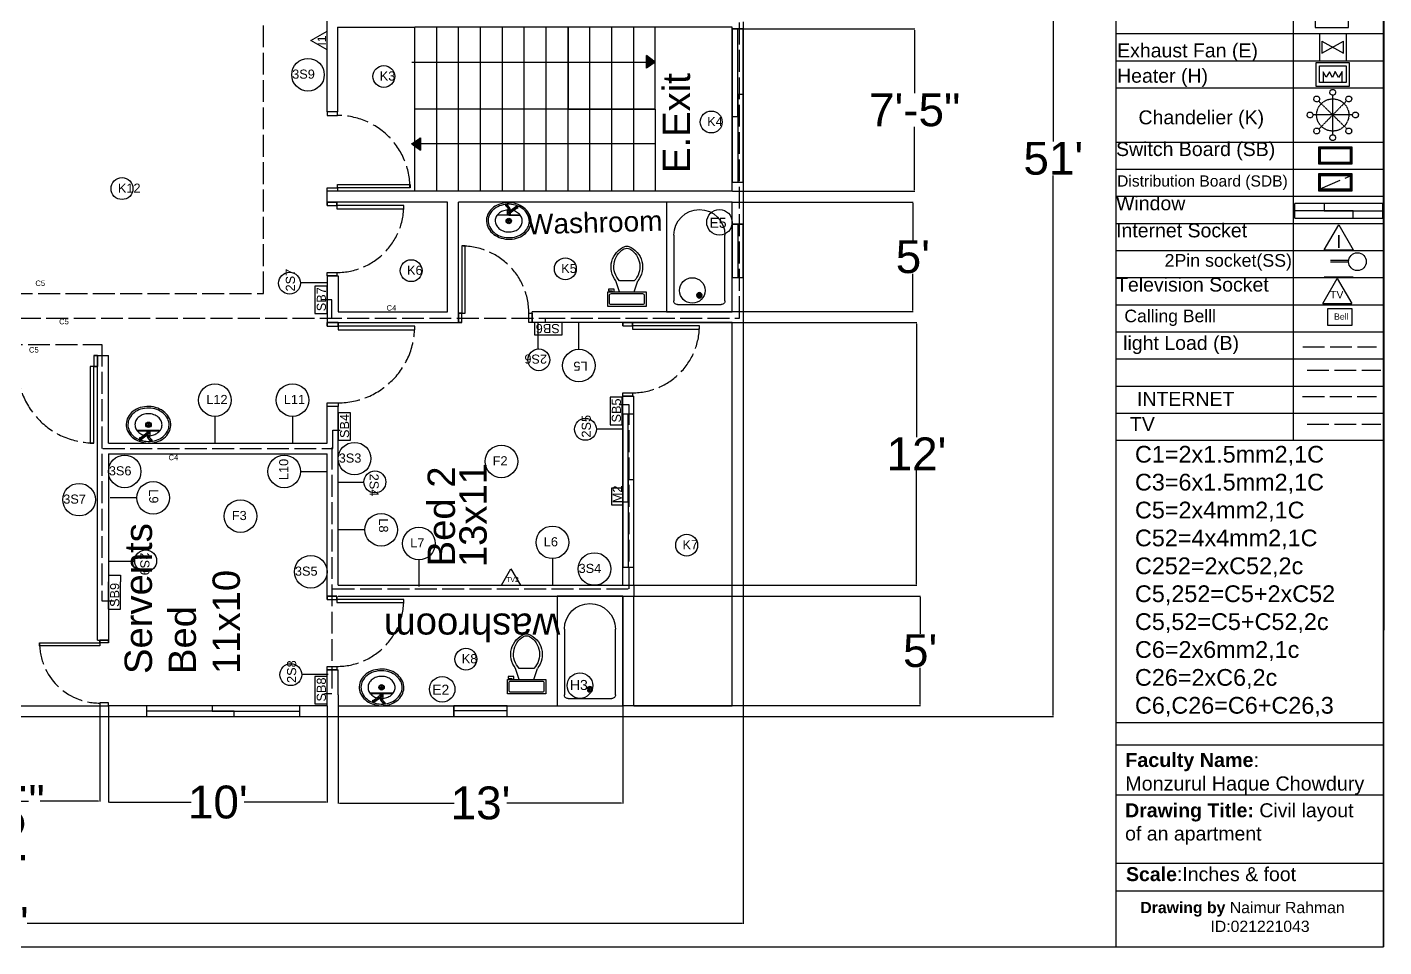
# Model space of a CAD drawing. Header units: inches. Extents: x -412 to 20037, y 548 to 16595.
# Drawn here: x 5566 to 6309, y 4503 to 5007 of the extents above; entities that cross this region are included whole.
import ezdxf
from ezdxf.enums import TextEntityAlignment as Align

# ---------------------------------------------------------------- set-up
doc = ezdxf.new("R2010")
doc.units = ezdxf.units.IN
doc.header["$MEASUREMENT"] = 0
doc.linetypes.add('ACAD_ISO02W100', pattern=[15, 12, -3])
doc.layers.get('Defpoints').update_dxf_attribs({"color": 6})
for name, color, linetype in [('bath', 4, 'Continuous'), ('freecads.com', 7, 'Continuous'), ('Heavy Load', 3, 'ACAD_ISO02W100'), ('iNTERNET', 30, 'ACAD_ISO02W100'), ('light_dwgmodels.com', 250, 'ACAD_ISO02W100'), ('SB Grouping and', 186, 'ACAD_ISO02W100'), ('TV WIRE', 62, 'ACAD_ISO02W100')]:
    doc.layers.add(name, color=color, linetype=linetype)
doc.layers.add('text', color=140, linetype='Continuous', lineweight=9)
doc.styles.add('Arial', font='arial.ttf')
doc.styles.get("Standard").update_dxf_attribs({"font": 'arial.ttf'})
doc.dimstyles.new('Copy of civil layout', dxfattribs={"dimtxt": 18, "dimasz": 0.625, "dimexe": 0.18, "dimexo": 0.0625, "dimgap": 0.09, "dimtad": 0, "dimtih": 1, "dimtoh": 1, "dimdec": 1, "dimzin": 0, "dimdsep": 46, "dimlunit": 4, "dimtxsty": 'Standard', "dimcen": 0.09, "dimclrd": 6, "dimclre": 256, "dimclrt": 256, "dimadec": 0, "dimazin": 0, "dimtfac": 1.5, "dimtdec": 1, "dimtofl": 0, "dimtmove": 0, "dimatfit": 0, "dimfxl": 1, "dimtolj": 1, "dimtzin": 0, "dimlwe": -1, "dimarcsym": 0})

# ---------------------------------------------------------------- blocks, each defined once
blk = doc.blocks.new('Bath Tub - 26 x 60 in.')
for p, q in [((8, -18), (10, -18)), ((9, -17), (9, -19))]:
    blk.add_line(p, q)
blk.add_lwpolyline([(0, -36), (0, 0), (60, 0), (60, -36)], close=True)
for points in [[(4, -30), (4, -6)], [(6, -4), (42, -4)], [(42, -32), (6, -32)]]:
    blk.add_lwpolyline(points)
for radius in [1.5, 1]:
    blk.add_circle((9, -18), radius)
for centre, radius, start, end in [((5.75, -5.75), 1.77, 81.8699, 188.1301), ((42, -18), 14, 270, 90), ((5.75, -30.25), 1.77, 171.8699, 278.1301)]:
    blk.add_arc(centre, radius, start, end)
blk = doc.blocks.new('Toilet - top')
for p, q in [((9.5, -6), (9.5, -2)), ((-10, -8.5), (-8, -8.5)), ((-10, -9.5), (-10, -8.5)), ((-7, -9.5), (-10, -9.5)), ((-8, -8.5), (-8, -8)), ((-7, -8), (-7, -9.5)), ((-4, -8), (-6, -14)), ((4, -14), (-4, -14)), ((4, -8), (6, -14))]:
    blk.add_line(p, q)
blk.add_lwpolyline([(10.5, -8), (10.5, 0), (-10.5, 0), (-10.5, -8)], close=True)
for points in [[(-9.5, -2), (-9.5, -6)], [(8.5, -1), (-8.5, -1)], [(-8.5, -7), (8.5, -7)]]:
    blk.add_lwpolyline(points)
for centre, radius, start, end in [((-8.62, -1.88), 0.884, 81.8699, 188.1301), ((-8.62, -6.12), 0.884, 171.8699, 278.1301), ((8.62, -1.88), 0.884, 351.8699, 98.1301), ((8.62, -6.12), 0.884, 261.8699, 8.1301), ((3.52, -21.58), 12.17, 141.46911, 247.97143), ((4.2, -21.82), 11.33, 136.36773, 238.94682), ((-3.52, -21.58), 12.17, 292.02843, 38.53071), ((-4.2, -21.82), 11.33, 301.05301, 43.63209), ((0, -27.88), 4, 245.73182, 294.26817), ((0, -29), 4, 254.86053, 285.13947)]:
    blk.add_arc(centre, radius, start, end)
blk = doc.blocks.new('Sink - Oval top')
for p, q in [((-1, 0), (1, 0)), ((0, 1), (0, -1))]:
    blk.add_line(p, q)
at = {"linetype": 'Continuous'}
for points in [[(-12.23, 0.39, 0.117634), (-11.46, -3.36, 0.104469), (-8.88, -6.8, 0.090016), (-5.08, -9.07, 0.08192), (-0.32, -10.02, 0.08192), (4.49, -9.38, 0.090016), (8.42, -7.36, 0.104469), (11.22, -4.09, 0.117634), (12.23, -0.39, 0.117634), (11.46, 3.36, 0.104469), (8.88, 6.8, 0.090016), (5.08, 9.07, 0.08192), (0.32, 10.02, 0.08192), (-4.49, 9.38, 0.090016), (-8.42, 7.36, 0.104469), (-11.22, 4.09, 0.117634)], [(-11.29, 0.16, 0.118622), (-10.52, -3.25, 0.104678), (-8.07, -6.36, 0.089562), (-4.54, -8.37, 0.081185), (-0.13, -9.15, 0.081185), (4.3, -8.49, 0.089562), (7.89, -6.58, 0.104678), (10.42, -3.55, 0.118622), (11.29, -0.16, 0.118622), (10.52, 3.25, 0.104678), (8.07, 6.36, 0.089562), (4.54, 8.37, 0.081185), (0.13, 9.15, 0.081185), (-4.3, 8.49, 0.089562), (-7.89, 6.58, 0.104678), (-10.42, 3.55, 0.118622)], [(-7.42, 0.08, 0.118283), (-6.91, -2.17, 0.104607), (-5.29, -4.21, 0.089718), (-2.97, -5.53, 0.081436), (-0.07, -6.04, 0.081436), (2.84, -5.59, 0.089718), (5.2, -4.33, 0.104607), (6.86, -2.32, 0.118283), (7.42, -0.08, 0.118283), (6.91, 2.17, 0.104607), (5.29, 4.21, 0.089718), (2.97, 5.53, 0.081436), (0.07, 6.04, 0.081436), (-2.84, 5.59, 0.089718), (-5.2, 4.33, 0.104607), (-6.86, 2.32, 0.118283)]]:
    blk.add_lwpolyline(points, format="xyb", close=True, dxfattribs=at)
for radius in [1.5, 1]:
    blk.add_circle((0, 0), radius)
blk = doc.blocks.new('Faucet - single handle front')
for p, q in [((-2, 6), (-2, 5.5)), ((-1, 6), (-2, 6)), ((-0.5, 4), (-2, 5.5)), ((-2, 5.5), (-1, 5.5)), ((-1, 5.5), (-1, 6)), ((0.5, 4), (-1, 6)), ((-1, 5.5), (0.5, 4)), ((-0.75, 3), (0.75, 3)), ((-0.75, 0.5), (-0.75, 3)), ((-0.75, 1), (0.75, 1)), ((-0.5, 4), (0.5, 4)), ((-0.25, 2), (3.75, 5)), ((3.75, 4.5), (-0.25, 1.5)), ((-0.25, 1.5), (-0.25, 2)), ((0.75, 1.5), (-0.25, 1.5)), ((0.75, 1.5), (4.08742, 4.003)), ((0.75, 3), (0.75, 2.7386)), ((0.75, 1.5), (0.75, 0.5)), ((3.75, 4.5), (3.75, 5)), ((3.75, 5), (4.75, 5)), ((3.75, 4), (3.75, 4.5)), ((4.75, 4.5), (3.75, 4.5)), ((4.75, 4), (3.75, 4)), ((4.75, 5), (4.75, 4.5)), ((4.75, 4.5), (4.75, 4))]:
    blk.add_line(p, q)
blk.add_lwpolyline([(-6, 0), (-6, 0.5), (6, 0.5), (6, 0)], close=True)
for centre, start, end in [((1.25426, 3.0302), 151.0646, 180.8629), ((-1.25426, 3.0302), 359.1371, 28.93536)]:
    blk.add_arc(centre, 2.00448, start, end)
blk = doc.blocks.new('*D109')
at = {"transparency": 16777216}
for p, q in [((5958.29, 5241.32), (6128.41, 5241.32)), ((5958.29, 4629.32), (6128.41, 4629.32))]:
    blk.add_line(p, q, dxfattribs=at)
at = {"color": 6, "lineweight": -2, "transparency": 16777216}
for p, q in [((6128.23, 5240.69), (6128.23, 4944.6)), ((6128.23, 4629.94), (6128.23, 4926.04))]:
    blk.add_line(p, q, dxfattribs=at)
at = {"color": 6, "transparency": 16777216}
for points in [[(6128.13, 5240.69), (6128.34, 5240.69), (6128.23, 5241.32)], [(6128.13, 4629.94), (6128.34, 4629.94), (6128.23, 4629.32)]]:
    blk.add_solid(points, dxfattribs=at)
at = {"layer": 'Defpoints', "color": 0, "transparency": 16777216}
for p in [(5958.23, 5241.32), (5958.23, 4629.32), (6128.23, 4629.32)]:
    blk.add_point(p, dxfattribs=at)
at = {"transparency": 16777216, "insert": (6128.23, 4935.32), "char_height": 18, "attachment_point": 5}
blk.add_mtext("\\A1;51'", dxfattribs=at)
blk = doc.blocks.new('*D189')
at = {"transparency": 16777216}
for p, q in [((5460.23, 4635.32), (5460.23, 4582.7)), ((5605.51, 4635.32), (5605.51, 4582.7))]:
    blk.add_line(p, q, dxfattribs=at)
at = {"color": 6, "lineweight": -2, "transparency": 16777216}
for p, q in [((5460.86, 4582.88), (5492.87, 4582.88)), ((5604.88, 4582.88), (5572.87, 4582.88))]:
    blk.add_line(p, q, dxfattribs=at)
at = {"color": 6, "transparency": 16777216}
for points in [[(5460.86, 4582.99), (5460.86, 4582.78), (5460.23, 4582.88)], [(5604.88, 4582.99), (5604.88, 4582.78), (5605.51, 4582.88)]]:
    blk.add_solid(points, dxfattribs=at)
at = {"layer": 'Defpoints', "color": 0, "transparency": 16777216}
for p in [(5460.23, 4635.38), (5605.51, 4635.38), (5605.51, 4582.88)]:
    blk.add_point(p, dxfattribs=at)
at = {"transparency": 16777216, "insert": (5532.87, 4582.88), "char_height": 18, "attachment_point": 5}
blk.add_mtext('\\A1;12\'-1{\\H1.5x;\\S1/2;}"', dxfattribs=at)
blk = doc.blocks.new('*D190')
at = {"transparency": 16777216}
for p, q in [((5610.23, 4635.32), (5610.23, 4582.2)), ((5730.23, 4635.32), (5730.23, 4582.2))]:
    blk.add_line(p, q, dxfattribs=at)
at = {"color": 6, "lineweight": -2, "transparency": 16777216}
for p, q in [((5610.86, 4582.38), (5655.71, 4582.38)), ((5729.61, 4582.38), (5684.75, 4582.38))]:
    blk.add_line(p, q, dxfattribs=at)
at = {"color": 6, "transparency": 16777216}
for points in [[(5610.86, 4582.49), (5610.86, 4582.28), (5610.23, 4582.38)], [(5729.61, 4582.49), (5729.61, 4582.28), (5730.23, 4582.38)]]:
    blk.add_solid(points, dxfattribs=at)
at = {"layer": 'Defpoints', "color": 0, "transparency": 16777216}
for p in [(5610.23, 4635.38), (5730.23, 4635.38), (5730.23, 4582.38)]:
    blk.add_point(p, dxfattribs=at)
at = {"transparency": 16777216, "insert": (5670.23, 4582.38), "char_height": 18, "attachment_point": 5}
blk.add_mtext("\\A1;10'", dxfattribs=at)
blk = doc.blocks.new('*D191')
at = {"transparency": 16777216}
for p, q in [((5736.23, 4635.32), (5736.23, 4581.7)), ((5892.23, 4635.32), (5892.23, 4581.7))]:
    blk.add_line(p, q, dxfattribs=at)
at = {"color": 6, "lineweight": -2, "transparency": 16777216}
for p, q in [((5736.86, 4581.88), (5799.71, 4581.88)), ((5891.61, 4581.88), (5828.75, 4581.88))]:
    blk.add_line(p, q, dxfattribs=at)
at = {"color": 6, "transparency": 16777216}
for points in [[(5736.86, 4581.99), (5736.86, 4581.78), (5736.23, 4581.88)], [(5891.61, 4581.99), (5891.61, 4581.78), (5892.23, 4581.88)]]:
    blk.add_solid(points, dxfattribs=at)
at = {"layer": 'Defpoints', "color": 0, "transparency": 16777216}
for p in [(5736.23, 4635.38), (5892.23, 4635.38), (5892.23, 4581.88)]:
    blk.add_point(p, dxfattribs=at)
at = {"transparency": 16777216, "insert": (5814.23, 4581.88), "char_height": 18, "attachment_point": 5}
blk.add_mtext("\\A1;13'", dxfattribs=at)
blk = doc.blocks.new('*D192')
at = {"transparency": 16777216}
for p, q in [((5142.23, 4629.32), (5142.23, 4515.7)), ((5958.23, 4629.32), (5958.23, 4515.7))]:
    blk.add_line(p, q, dxfattribs=at)
at = {"color": 6, "lineweight": -2, "transparency": 16777216}
for p, q in [((5142.86, 4515.88), (5534.82, 4515.88)), ((5957.61, 4515.88), (5565.64, 4515.88))]:
    blk.add_line(p, q, dxfattribs=at)
at = {"color": 6, "transparency": 16777216}
for points in [[(5142.86, 4515.99), (5142.86, 4515.78), (5142.23, 4515.88)], [(5957.61, 4515.99), (5957.61, 4515.78), (5958.23, 4515.88)]]:
    blk.add_solid(points, dxfattribs=at)
at = {"layer": 'Defpoints', "color": 0, "transparency": 16777216}
for p in [(5142.23, 4629.38), (5958.23, 4629.38), (5958.23, 4515.88)]:
    blk.add_point(p, dxfattribs=at)
at = {"transparency": 16777216, "insert": (5550.23, 4515.88), "char_height": 18, "attachment_point": 5}
blk.add_mtext("\\A1;68'", dxfattribs=at)
blk = doc.blocks.new('*D195')
at = {"transparency": 16777216}
for p, q in [((5952.29, 5006.4), (6052.41, 5006.4)), ((5952.29, 4917.38), (6052.41, 4917.38))]:
    blk.add_line(p, q, dxfattribs=at)
at = {"color": 6, "lineweight": -2, "transparency": 16777216}
for p, q in [((6052.23, 5005.77), (6052.23, 4971.13)), ((6052.23, 4918.01), (6052.23, 4952.65))]:
    blk.add_line(p, q, dxfattribs=at)
at = {"color": 6, "transparency": 16777216}
for points in [[(6052.13, 5005.77), (6052.34, 5005.77), (6052.23, 5006.4)], [(6052.13, 4918.01), (6052.34, 4918.01), (6052.23, 4917.38)]]:
    blk.add_solid(points, dxfattribs=at)
at = {"layer": 'Defpoints', "color": 0, "transparency": 16777216}
for p in [(5952.23, 5006.4), (5952.23, 4917.38), (6052.23, 4917.38)]:
    blk.add_point(p, dxfattribs=at)
at = {"transparency": 16777216, "insert": (6052.23, 4961.89), "char_height": 18, "attachment_point": 5}
blk.add_mtext('\\A1;7\'-5"', dxfattribs=at)
blk = doc.blocks.new('*D196')
at = {"transparency": 16777216}
for p, q in [((5952.29, 4911.38), (6051.41, 4911.38)), ((5952.29, 4851.38), (6051.41, 4851.38))]:
    blk.add_line(p, q, dxfattribs=at)
at = {"color": 6, "lineweight": -2, "transparency": 16777216}
for p, q in [((6051.23, 4910.76), (6051.23, 4890.62)), ((6051.23, 4852.01), (6051.23, 4872.14))]:
    blk.add_line(p, q, dxfattribs=at)
at = {"color": 6, "transparency": 16777216}
for points in [[(6051.13, 4910.76), (6051.34, 4910.76), (6051.23, 4911.38)], [(6051.13, 4852.01), (6051.34, 4852.01), (6051.23, 4851.38)]]:
    blk.add_solid(points, dxfattribs=at)
at = {"layer": 'Defpoints', "color": 0, "transparency": 16777216}
for p in [(5952.23, 4911.38), (5952.23, 4851.38), (6051.23, 4851.38)]:
    blk.add_point(p, dxfattribs=at)
at = {"transparency": 16777216, "insert": (6051.23, 4881.38), "char_height": 18, "attachment_point": 5}
blk.add_mtext("\\A1;5'", dxfattribs=at)
blk = doc.blocks.new('*D197')
at = {"transparency": 16777216}
for p, q in [((5892.29, 4695.38), (6055.41, 4695.38)), ((5892.29, 4635.38), (6055.41, 4635.38))]:
    blk.add_line(p, q, dxfattribs=at)
at = {"color": 6, "lineweight": -2, "transparency": 16777216}
for p, q in [((6055.23, 4694.76), (6055.23, 4674.62)), ((6055.23, 4636.01), (6055.23, 4656.14))]:
    blk.add_line(p, q, dxfattribs=at)
at = {"color": 6, "transparency": 16777216}
for points in [[(6055.13, 4694.76), (6055.34, 4694.76), (6055.23, 4695.38)], [(6055.13, 4636.01), (6055.34, 4636.01), (6055.23, 4635.38)]]:
    blk.add_solid(points, dxfattribs=at)
at = {"layer": 'Defpoints', "color": 0, "transparency": 16777216}
for p in [(5892.23, 4695.38), (5892.23, 4635.38), (6055.23, 4635.38)]:
    blk.add_point(p, dxfattribs=at)
at = {"transparency": 16777216, "insert": (6055.23, 4665.38), "char_height": 18, "attachment_point": 5}
blk.add_mtext("\\A1;5'", dxfattribs=at)
blk = doc.blocks.new('*D198')
at = {"transparency": 16777216}
for p, q in [((5892.29, 4845.38), (6053.41, 4845.38)), ((5892.29, 4701.38), (6053.41, 4701.38))]:
    blk.add_line(p, q, dxfattribs=at)
at = {"color": 6, "lineweight": -2, "transparency": 16777216}
for p, q in [((6053.23, 4844.76), (6053.23, 4782.51)), ((6053.23, 4702.01), (6053.23, 4764.25))]:
    blk.add_line(p, q, dxfattribs=at)
at = {"color": 6, "transparency": 16777216}
for points in [[(6053.13, 4844.76), (6053.34, 4844.76), (6053.23, 4845.38)], [(6053.13, 4702.01), (6053.34, 4702.01), (6053.23, 4701.38)]]:
    blk.add_solid(points, dxfattribs=at)
at = {"layer": 'Defpoints', "color": 0, "transparency": 16777216}
for p in [(5892.23, 4845.38), (6053.23, 4845.38), (5892.23, 4701.38)]:
    blk.add_point(p, dxfattribs=at)
at = {"transparency": 16777216, "insert": (6053.23, 4773.38), "char_height": 18, "attachment_point": 5}
blk.add_mtext("\\A1;12'", dxfattribs=at)
blk = doc.blocks.new('chandelier')
at = {"color": 0}
for p, q in [((193, -189), (-193, 189)), ((189, 193), (-189, -193)), ((0, -270), (0, 270)), ((270, 0), (-270, 0))]:
    blk.add_line(p, q, dxfattribs=at)
for centre, radius in [((-219, 219), 40), ((0, 0), 220), ((0, 310), 40), ((219, 219), 40), ((-310, 0), 40), ((310, 0), 40), ((-219, -219), 40), ((219, -219), 40), ((0, -310), 40)]:
    blk.add_circle(centre, radius, dxfattribs=at)

msp = doc.modelspace()

# ---------------------------------------------------------------- hatches: boundary and pattern name
h = msp.add_hatch()
h.set_pattern_fill('ANSI31', color=256, angle=360)
h.set_pattern_definition([(45, (5558.98491, 4955.68155), (-0.088388348, 0.088388348), [])])
h.paths.add_polyline_path([(5905.19, 4991.71), (5905.19, 4988.09), (5909.98, 4988.09)])
h.paths.add_polyline_path([(5909.98, 4988.09), (5905.19, 4988.09), (5905.19, 4984.82)])
h = msp.add_hatch()
h.set_pattern_fill('ANSI31', color=256, angle=180)
h.set_pattern_definition([(225, (6127.57561, 4975.84312), (0.088388348, -0.088388348), [])])
h.paths.add_polyline_path([(5781.37, 4939.82), (5781.37, 4943.43), (5776.58, 4943.43)])
h.paths.add_polyline_path([(5776.58, 4943.43), (5781.37, 4943.43), (5781.37, 4946.71)])

# ---------------------------------------------------------------- linework, layer by layer
for p, q in [((6162.64, 4503.14), (6162.64, 5465.13)), ((5730.23, 5007.32), (5730.23, 5013.32)), ((5730.23, 4960.86), (5730.23, 5007.32)), ((5735.91, 5007.32), (5778.23, 5007.32)), ((5735.91, 5007.32), (5735.91, 4960.86)), ((5778.23, 4917.32), (5778.23, 5007.32)), ((5790.23, 5007.32), (5778.23, 5007.32)), ((5790.23, 4917.32), (5790.23, 5007.32)), ((5838.23, 5007.32), (5790.23, 5007.32)), ((5802.23, 4917.32), (5802.23, 5007.32)), ((5814.23, 4917.32), (5814.23, 5007.32)), ((5826.23, 4917.32), (5826.23, 5007.32)), ((5838.23, 4917.32), (5838.23, 5007.32)), ((5862.23, 5007.32), (5838.23, 5007.32)), ((5850.23, 4917.32), (5850.23, 5007.32)), ((5862.23, 4917.32), (5862.23, 5007.32)), ((5874.23, 4917.32), (5874.23, 5007.32)), ((5886.23, 4917.32), (5886.23, 5007.32)), ((5886.23, 4917.32), (5886.23, 5007.32)), ((5898.23, 4917.32), (5898.23, 5007.32)), ((5910.23, 5007.32), (5909.98, 5007.32)), ((5952.23, 5007.32), (5910.23, 5007.32)), ((5952.23, 4917.32), (5952.23, 5007.32)), ((5958.23, 5010.32), (5958.23, 4852.21)), ((5909.98, 4988.09), (5905.19, 4991.71)), ((5905.19, 4984.82), (5905.19, 4991.71)), ((5776.58, 4988.09), (5909.98, 4988.09)), ((5909.98, 4988.09), (5905.19, 4984.82)), ((5909.98, 4962.32), (5778.23, 4962.32)), ((5776.58, 4943.43), (5781.37, 4946.71)), ((5781.37, 4946.71), (5781.37, 4939.82)), ((5909.98, 4943.43), (5776.58, 4943.43)), ((5776.58, 4943.43), (5781.37, 4939.82)), ((5730.23, 4911.32), (5730.23, 4917.32)), ((5736.23, 4917.32), (5735.91, 4917.32)), ((5802.23, 4917.32), (5736.23, 4917.32)), ((5952.23, 4917.32), (5802.23, 4917.32)), ((5796.23, 4911.32), (5735.49, 4911.32)), ((5796.23, 4851.32), (5796.23, 4911.32)), ((5952.23, 4911.32), (5802.23, 4911.32)), ((5802.23, 4850.58), (5802.23, 4911.32)), ((5952.23, 4851.32), (5952.23, 4911.32)), ((6290.19, 4879.45), (6280.2, 4879.45)), ((6290.1, 4878.4), (6280.1, 4878.4)), ((5730.23, 4871.02), (5736.23, 4871.02)), ((5730.23, 4871.02), (5730.23, 4845.32)), ((5736.23, 4871.02), (5736.23, 4851.32)), ((5736.23, 4851.32), (5796.23, 4851.32)), ((5842.53, 4845.32), (5842.53, 4851.32)), ((5952.23, 4851.32), (5842.53, 4851.32)), ((5958.23, 4852.21), (5958.23, 4629.32)), ((5736.23, 4845.32), (5796.23, 4845.32)), ((5796.23, 4845.32), (5802.23, 4845.32)), ((5952.23, 4845.32), (5842.53, 4845.32)), ((5952.23, 4635.32), (5952.23, 4845.32)), ((5604.23, 4677.32), (5604.23, 4827.32)), ((5604.23, 4827.32), (5610.23, 4827.32)), ((5610.23, 4779.32), (5610.23, 4827.32)), ((5892.23, 4805.02), (5898.23, 4805.02)), ((5892.23, 4701.32), (5892.23, 4805.02)), ((5898.23, 4701.32), (5898.23, 4805.02)), ((5730.23, 4779.32), (5730.23, 4799.32)), ((5736.23, 4701.32), (5736.23, 4799.32)), ((5610.23, 4779.32), (5730.23, 4779.32)), ((5610.23, 4773.32), (5730.23, 4773.32)), ((5610.23, 4773.32), (5610.23, 4671.32)), ((5730.23, 4701.32), (5730.23, 4773.32)), ((5616.94, 4706.82), (5616.94, 4703.25)), ((5730.23, 4695.32), (5730.23, 4701.32)), ((5736.23, 4701.32), (5892.23, 4701.32)), ((5898.23, 4701.32), (5898.23, 4695.32)), ((5736.23, 4695.32), (5892.23, 4695.32)), ((5892.23, 4695.32), (5892.23, 4635.32)), ((5898.23, 4635.32), (5898.23, 4695.32)), ((5604.23, 4671.32), (5604.23, 4679.47)), ((5604.23, 4671.32), (5610.23, 4671.32)), ((5610.23, 4677.32), (5610.23, 4671.32)), ((5730.23, 4655.02), (5736.23, 4655.02)), ((5730.23, 4635.32), (5730.23, 4655.02)), ((5736.23, 4641.32), (5736.23, 4655.02)), ((5736.23, 4641.32), (5736.23, 4635.32)), ((5460.23, 4635.32), (5599.51, 4635.32)), ((5599.51, 4635.32), (5605.51, 4635.32)), ((5730.23, 4635.32), (5610.23, 4635.32)), ((5736.23, 4635.32), (5892.23, 4635.32)), ((5898.23, 4635.32), (5952.23, 4635.32)), ((5382.23, 4629.32), (5958.23, 4629.32))]:
    msp.add_line(p, q)
at = {"linetype": 'ByBlock', "lineweight": 25}
for p, q in [((6259.71, 5137.64), (6259.71, 4780.58)), ((6309.41, 4626.14), (6309.41, 4676.79)), ((6162.64, 4626.14), (6309.41, 4626.14))]:
    msp.add_line(p, q, dxfattribs=at)
at = {"color": 32, "linetype": 'ACAD_ISO02W100', "true_color": 0xcd6928}
for p, q in [((5695.23, 4861.32), (5695.23, 5034.32)), ((5956.23, 4847.82), (5956.23, 5010.32)), ((5541.73, 4861.32), (5695.23, 4861.32)), ((5732.73, 4857.82), (5726.73, 4857.82)), ((5732.73, 4847.82), (5732.73, 4857.82)), ((5546.23, 4847.82), (5849.73, 4847.82)), ((5848.73, 4847.82), (5956.23, 4847.82)), ((5849.73, 4847.82), (5849.73, 4845.32)), ((5551.23, 4833.32), (5606.73, 4833.32)), ((5606.73, 4833.32), (5606.73, 4692.82)), ((5895.73, 4800.32), (5890.23, 4800.32)), ((5895.73, 4699.32), (5895.73, 4800.32)), ((5733.23, 4776.32), (5733.23, 4786.32)), ((5733.23, 4786.32), (5737.23, 4786.32)), ((5607.23, 4776.32), (5733.23, 4776.32)), ((5732.73, 4776.82), (5732.73, 4641.82)), ((5733.23, 4699.32), (5895.73, 4699.32)), ((5606.73, 4692.82), (5613.23, 4692.82)), ((5732.73, 4641.82), (5728.73, 4641.82))]:
    msp.add_line(p, q, dxfattribs=at)
at = {"color": 0}
for p, q in [((5721.23, 5000), (5730.21, 5005.19)), ((5730.21, 4994.82), (5721.23, 5000)), ((5730.21, 4994.82), (5730.21, 5005.19)), ((6276.76, 4885.18), (6284.68, 4898.91)), ((6284.68, 4898.91), (6292.61, 4885.18)), ((6276.76, 4885.18), (6292.61, 4885.18)), ((5715.4, 4867.29), (5730, 4867.29)), ((6275.95, 4855.88), (6283.88, 4869.61)), ((6276.7, 4870.52), (6292.55, 4870.52)), ((6283.88, 4869.61), (6291.81, 4855.88)), ((6275.95, 4855.88), (6291.81, 4855.88)), ((5845.87, 4830.72), (5845.87, 4845.33)), ((5868.17, 4830.7), (5868.17, 4845.31)), ((5668.67, 4793.93), (5668.67, 4779.32)), ((5711.17, 4793.93), (5711.17, 4779.32)), ((5877.58, 4787.17), (5892.19, 4787.17)), ((5715.61, 4763.76), (5730.22, 4763.76)), ((5750.54, 4757.65), (5735.93, 4757.65)), ((5625.84, 4749.26), (5611.23, 4749.26)), ((5750.84, 4731.76), (5736.23, 4731.76)), ((5780.47, 4715.29), (5780.47, 4700.68)), ((5853.67, 4715.93), (5853.67, 4701.32)), ((5624.84, 4714.38), (5610.23, 4714.38)), ((5825.73, 4701.32), (5830.91, 4710.3)), ((5830.91, 4710.3), (5836.1, 4701.32)), ((5610.21, 4706.82), (5616.94, 4706.82)), ((5825.73, 4701.32), (5836.1, 4701.32)), ((5716.06, 4652.64), (5730.66, 4652.64))]:
    msp.add_line(p, q, dxfattribs=at)
at = {"color": 4}
for p, q in [((6275.51, 4992.99), (6287.32, 4999.63)), ((6275.51, 4999.63), (6287.32, 4992.99))]:
    msp.add_line(p, q, dxfattribs=at)
at = {"color": 1}
for p, q in [((6277.77, 4979.88), (6276.1, 4982.85)), ((6276.1, 4982.85), (6276.1, 4977.01)), ((6279.64, 4982.89), (6277.77, 4979.88)), ((6281.21, 4979.78), (6279.64, 4982.89)), ((6282.71, 4982.95), (6281.21, 4979.78)), ((6284.55, 4979.75), (6282.71, 4982.95)), ((6286.56, 4982.95), (6284.55, 4979.75)), ((6286.56, 4977.01), (6286.56, 4982.95))]:
    msp.add_line(p, q, dxfattribs=at)
at = {"color": 143, "true_color": 0x7aafdf}
for p, q in [((5955.45, 4870.07), (5955.45, 4899.31)), ((5828.85, 4632.54), (5799.61, 4632.54))]:
    msp.add_line(p, q, dxfattribs=at)
for points in [[(4967.99, 4503.14), (6309.15, 4503.14), (6309.15, 5465.13), (4967.99, 5465.13)], [(5610.21, 4703.25), (5610.21, 4688.19), (5616.94, 4688.19), (5616.94, 4703.25)]]:
    msp.add_lwpolyline(points)
for points in [[(6271.73, 5007.08), (6290.08, 5007.08), (6290.08, 5016.25), (6271.73, 5016.25)], [(5909.98, 4962.32), (5909.98, 5007.32), (5862.23, 5007.32), (5862.23, 4962.32)], [(5910.23, 4962.32), (5910.23, 4962.32), (5862.23, 4962.32), (5862.23, 4962.32)], [(5909.98, 4962.32), (5909.98, 4962.32), (5862.23, 4962.32), (5862.23, 4962.32)], [(5909.98, 4962.32), (5909.98, 4962.32), (5862.23, 4962.32), (5862.23, 4962.32)], [(5898.23, 4917.32), (5898.23, 4962.32), (5909.98, 4962.32), (5909.98, 4917.32)], [(6273.64, 4932.31), (6291.99, 4932.31), (6291.99, 4941.49), (6273.64, 4941.49)], [(6274.53, 4933.28), (6291.17, 4933.28), (6291.17, 4940.53), (6274.53, 4940.53)], [(6273.64, 4917.66), (6291.99, 4917.66), (6291.99, 4926.83), (6273.64, 4926.83)], [(6274.53, 4918.62), (6291.17, 4918.62), (6291.17, 4925.87), (6274.53, 4925.87)], [(5952.23, 4899.31), (5952.23, 4899.31), (5958.23, 4899.31), (5958.23, 4899.31)], [(5730.23, 4850.32), (5730.23, 4865.38), (5723.5, 4865.38), (5723.5, 4850.32)], [(5858.96, 4845.32), (5843.91, 4845.32), (5843.91, 4838.59), (5858.96, 4838.59)], [(5891.96, 4789.32), (5891.96, 4804.38), (5885.23, 4804.38), (5885.23, 4789.32)], [(5742.96, 4780.82), (5742.96, 4795.88), (5736.23, 4795.88), (5736.23, 4780.82)], [(5886.23, 4745.32), (5886.23, 4754.82), (5892.23, 4754.82), (5892.23, 4745.32)], [(5730.23, 4636.32), (5730.23, 4651.38), (5723.5, 4651.38), (5723.5, 4636.32)], [(5799.61, 4629.32), (5799.61, 4629.32), (5799.61, 4635.32), (5799.61, 4635.32)]]:
    msp.add_lwpolyline(points, close=True)
for points in [[(5958.23, 4922.34), (5958.23, 5006.34), (5952.23, 5006.34), (5952.23, 4922.34)], [(5955.23, 4958.34), (5955.23, 5006.34), (5952.23, 5006.34), (5952.23, 4958.34)], [(5958.23, 4922.34), (5958.23, 4970.34), (5955.23, 4970.34), (5955.23, 4922.34)], [(5952.23, 4899.31), (5952.23, 4870.07), (5958.23, 4870.07), (5958.23, 4899.31)], [(5898.23, 4711.17), (5898.23, 4795.17), (5892.23, 4795.17), (5892.23, 4711.17)], [(5895.23, 4747.17), (5895.23, 4795.17), (5892.23, 4795.17), (5892.23, 4747.17)], [(5898.23, 4711.17), (5898.23, 4759.17), (5895.23, 4759.17), (5895.23, 4711.17)], [(5631.23, 4629.32), (5715.23, 4629.32), (5715.23, 4635.32), (5631.23, 4635.32)], [(5667.23, 4632.32), (5715.23, 4632.32), (5715.23, 4635.32), (5667.23, 4635.32)], [(5799.61, 4629.32), (5828.85, 4629.32), (5828.85, 4635.32), (5799.61, 4635.32)], [(5631.23, 4629.32), (5679.23, 4629.32), (5679.23, 4632.32), (5631.23, 4632.32)]]:
    msp.add_lwpolyline(points, close=True, dxfattribs=at)
at = {"color": 251, "true_color": 0x636466}
for points in [[(6274.07, 4988.9), (6288.94, 4988.9), (6288.94, 5003.76), (6274.07, 5003.76)], [(6290.54, 4987.85), (6272.19, 4987.85), (6272.19, 4975.04), (6290.54, 4975.04)], [(6288.75, 4976.96), (6274.07, 4976.96), (6274.07, 4986.15), (6288.75, 4986.15)]]:
    msp.add_lwpolyline(points, close=True, dxfattribs=at)
at = {"color": 4}
for points in [[(6275.51, 4999.63), (6275.51, 4992.99)], [(6287.32, 4992.99), (6287.32, 4999.63)]]:
    msp.add_lwpolyline(points, dxfattribs=at)
at = {"color": 240, "true_color": 0xed1f24}
for points in [[(5735.91, 4958.9), (5735.91, 4960.86), (5730.23, 4960.86), (5730.23, 4958.97)], [(5730.23, 4909.57), (5730.23, 4911.32), (5735.49, 4911.32), (5735.49, 4907.81)], [(5735.49, 4872.83), (5735.49, 4871.02), (5730.23, 4871.02), (5730.23, 4872.77)], [(5803.98, 4845.32), (5802.23, 4845.32), (5802.23, 4850.58), (5805.74, 4850.58)], [(5840.72, 4850.58), (5842.53, 4850.58), (5842.53, 4845.32), (5840.78, 4845.32)], [(5730.23, 4843.32), (5730.23, 4845.32), (5736.23, 4845.32), (5736.23, 4841.32)], [(5892.23, 4843.57), (5892.23, 4845.32), (5897.49, 4845.32), (5897.49, 4841.81)], [(5602.23, 4827.32), (5604.23, 4827.32), (5604.23, 4821.32), (5600.23, 4821.32)], [(5897.49, 4806.83), (5897.49, 4805.02), (5892.23, 4805.02), (5892.23, 4806.77)], [(5736.23, 4801.39), (5736.23, 4799.32), (5730.23, 4799.32), (5730.23, 4801.32)], [(5730.23, 4693.57), (5730.23, 4695.32), (5735.49, 4695.32), (5735.49, 4691.81)], [(5610.23, 4669.74), (5610.23, 4671.32), (5605.51, 4671.32), (5605.51, 4668.17)], [(5735.49, 4656.83), (5735.49, 4655.02), (5730.23, 4655.02), (5730.23, 4656.77)]]:
    msp.add_lwpolyline(points, dxfattribs=at)
for points in [[(5730.23, 4960.86), (5730.23, 4958.97), (5735.91, 4958.97), (5735.91, 4960.86)], [(5730.23, 4917.32), (5730.23, 4919.21), (5735.91, 4919.21), (5735.91, 4917.32)], [(5735.91, 4919.21), (5735.91, 4921.11), (5775.67, 4921.11), (5775.67, 4919.21)], [(5730.23, 4911.32), (5730.23, 4909.57), (5735.49, 4909.57), (5735.49, 4911.32)], [(5735.49, 4909.57), (5735.49, 4907.81), (5772.28, 4907.81), (5772.28, 4909.57)], [(5803.98, 4850.58), (5805.74, 4850.58), (5805.74, 4887.37), (5803.98, 4887.37)], [(5730.23, 4871.02), (5730.23, 4872.77), (5735.49, 4872.77), (5735.49, 4871.02)], [(5802.23, 4845.32), (5803.98, 4845.32), (5803.98, 4850.58), (5802.23, 4850.58)], [(5842.53, 4845.32), (5840.78, 4845.32), (5840.78, 4850.58), (5842.53, 4850.58)], [(5730.23, 4845.32), (5730.23, 4843.32), (5736.23, 4843.32), (5736.23, 4845.32)], [(5736.23, 4843.32), (5736.23, 4841.32), (5778.23, 4841.32), (5778.23, 4843.32)], [(5892.23, 4845.32), (5892.23, 4843.57), (5897.49, 4843.57), (5897.49, 4845.32)], [(5897.49, 4843.57), (5897.49, 4841.81), (5934.28, 4841.81), (5934.28, 4843.57)], [(5604.23, 4827.32), (5602.23, 4827.32), (5602.23, 4821.32), (5604.23, 4821.32)], [(5602.23, 4821.32), (5600.23, 4821.32), (5600.23, 4779.32), (5602.23, 4779.32)], [(5892.23, 4805.02), (5892.23, 4806.77), (5897.49, 4806.77), (5897.49, 4805.02)], [(5730.23, 4799.32), (5730.23, 4801.32), (5736.23, 4801.32), (5736.23, 4799.32)], [(5730.23, 4695.32), (5730.23, 4693.57), (5735.49, 4693.57), (5735.49, 4695.32)], [(5735.49, 4693.57), (5735.49, 4691.81), (5772.28, 4691.81), (5772.28, 4693.57)], [(5610.23, 4671.32), (5610.23, 4669.74), (5605.51, 4669.74), (5605.51, 4671.32)], [(5605.51, 4669.74), (5605.51, 4668.17), (5572.46, 4668.17), (5572.46, 4669.74)], [(5730.23, 4655.02), (5730.23, 4656.77), (5735.49, 4656.77), (5735.49, 4655.02)], [(5610.23, 4635.32), (5610.23, 4636.89), (5605.51, 4636.89), (5605.51, 4635.32)]]:
    msp.add_lwpolyline(points, close=True, dxfattribs=at)
at = {"color": 4}
for points in [[(6274.07, 4932.79), (6291.55, 4932.79), (6291.55, 4941.01), (6274.07, 4941.01)], [(6274.07, 4918.13), (6291.55, 4918.13), (6291.55, 4926.35), (6274.07, 4926.35)]]:
    msp.add_lwpolyline(points, close=True, dxfattribs=at)
at = {"color": 143, "true_color": 0x7aafdf}
for points in [[(6308.7, 4910.57), (6260.67, 4910.57)], [(6308.7, 4910.57), (6276.68, 4910.57), (6276.68, 4906.57), (6308.7, 4906.57)], [(6260.67, 4902.57), (6292.69, 4902.57), (6292.69, 4906.57), (6260.67, 4906.57)], [(6260.67, 4902.57), (6308.7, 4902.57)]]:
    msp.add_lwpolyline(points, dxfattribs=at)
at = {"color": 0}
msp.add_lwpolyline([(6278.8, 4853.02), (6291.93, 4853.02), (6291.93, 4843.79), (6278.8, 4843.79)], close=True, dxfattribs=at)
for centre in [(5719.67, 4981.26), (5868.17, 4821.76), (5668.67, 4802.87), (5711.17, 4802.87), (5745.17, 4770.76), (5825.67, 4769.26), (5619.17, 4763.76), (5706.67, 4763.76), (5594.17, 4748.26), (5634.78, 4749.26), (5682.67, 4739.26), (5759.78, 4731.76), (5780.47, 4724.23), (5853.67, 4724.87), (5721.17, 4708.76), (5876.67, 4710.26)]:
    msp.add_circle(centre, 8.94, dxfattribs=at)
for centre, radius in [((5761.23, 4980.32), 6), ((5940.73, 4955.32), 6), ((5617.73, 4918.82), 6), ((5945.23, 4900.32), 7), ((5776.23, 4873.82), 6), ((5860.73, 4874.82), 6), ((5709.57, 4866.94), 6), ((5930.33, 4862.97), 7), ((5846.22, 4824.89), 6), ((5871.76, 4786.83), 6), ((5756.36, 4757.99), 6), ((5927.23, 4723.32), 6), ((5630.66, 4714.73), 6), ((5806.23, 4660.82), 6), ((5710.23, 4652.29), 6), ((5793.23, 4644.32), 7), ((5868.73, 4646.33), 7)]:
    msp.add_circle(centre, radius)
at = {"color": 4}
msp.add_circle((6294.95, 4878.76), 4.86, dxfattribs=at)
at = {"color": 240, "linetype": 'ACAD_ISO02W100', "true_color": 0xed1f24}
for centre, radius, start, end in [((5735.91, 4919.21), 39.69, 0, 90), ((5735.49, 4909.57), 36.73, 270, 0), ((5803.98, 4850.58), 36.73, 0, 90), ((5736.23, 4843.32), 41.93, 270, 0), ((5897.49, 4843.57), 36.73, 270, 0), ((5602.23, 4821.32), 41.93, 180, 270), ((5735.49, 4693.57), 36.73, 270, 0), ((5605.51, 4669.74), 32.99, 180, 270)]:
    msp.add_arc(centre, radius, start, end, dxfattribs=at)
at = {"layer": 'bath', "color": 254, "true_color": 0xddb3d4}
for p, q in [((6309.44, 5162.19), (6309.44, 4676.79)), ((6309.15, 5110.98), (6309.15, 4625.57)), ((6162.64, 5003.77), (6309.44, 5003.77)), ((6162.64, 4988.91), (6309.44, 4988.91)), ((6162.64, 4974.05), (6309.44, 4974.05)), ((6162.64, 4944.32), (6309.44, 4944.32)), ((6162.64, 4929.46), (6309.44, 4929.46)), ((6162.64, 4914.6), (6309.44, 4914.6)), ((6162.64, 4899.73), (6309.44, 4899.73)), ((6162.64, 4884.87), (6309.44, 4884.87)), ((6162.64, 4870.01), (6309.44, 4870.01)), ((6162.64, 4855.14), (6309.44, 4855.14)), ((6162.64, 4840.28), (6309.44, 4840.28)), ((6162.64, 4825.42), (6309.44, 4825.42)), ((6162.64, 4810.55), (6309.44, 4810.55)), ((6162.64, 4795.69), (6309.44, 4795.69)), ((6162.64, 4780.83), (6309.44, 4780.83))]:
    msp.add_line(p, q, dxfattribs=at)
at = {"layer": 'bath', "color": 0, "linetype": 'ACAD_ISO02W100'}
msp.add_line((6274.53, 4918.62), (6291.17, 4925.87), dxfattribs=at)
at = {"layer": 'bath', "color": 4, "linetype": 'ACAD_ISO02W100'}
for p, q in [((6260.67, 4902.57), (6260.67, 4910.57)), ((6308.7, 4910.57), (6308.7, 4902.57))]:
    msp.add_line(p, q, dxfattribs=at)
at = {"layer": 'freecads.com', "lineweight": 30}
for p, q in [((6309.15, 4888.48), (6309.15, 5010.81)), ((6309.15, 4886.95), (6309.15, 4503.14)), ((6162.64, 4613.9), (6309.15, 4613.9)), ((6162.64, 4586.38), (6309.15, 4586.38)), ((6162.64, 4549.01), (6309.15, 4549.01)), ((6162.64, 4533.72), (6309.15, 4533.72)), ((6162.64, 4503.14), (6309.15, 4503.14))]:
    msp.add_line(p, q, dxfattribs=at)
at = {"layer": 'Heavy Load'}
msp.add_line((6264.94, 4832.14), (6305.46, 4832.14), dxfattribs=at)
at = {"layer": 'Heavy Load', "color": 6}
msp.add_line((6267.31, 4819.23), (6307.83, 4819.23), dxfattribs=at)
at = {"layer": 'Heavy Load', "color": 150}
msp.add_line((6264.81, 4804.82), (6305.33, 4804.82), dxfattribs=at)
at = {"layer": 'Heavy Load', "color": 2}
msp.add_line((6267.31, 4789.73), (6307.83, 4789.73), dxfattribs=at)
at = {"layer": 'text', "color": 0}
msp.add_line((6196, 4503.07), (6253.67, 4503.07), dxfattribs=at)

# ---------------------------------------------------------------- block references
at = {"layer": 'bath'}
for name, p, rotation in [('Sink - Oval top', (5829.73, 4901.07), 179.0122396003602), ('Faucet - single handle front', (5829.78, 4904.07), 359.0122396003601), ('Faucet - single handle front', (5632.24, 4786.34), 180), ('Faucet - single handle front', (5759.99, 4642.34), 180)]:
    msp.add_blockref(name, p, dxfattribs=dict(at, rotation=rotation))
at = {"layer": 'bath', "xscale": -1}
for name, p, rotation in [('Bath Tub - 26 x 60 in.', (5952.2, 4851.32), 269.9707958308226), ('Toilet - top', (5894.46, 4854.24), 179.9707958308224), ('Bath Tub - 26 x 60 in.', (5892.2, 4635.32), 269.9707958308226), ('Toilet - top', (5839.46, 4641.74), 179.9707958308224)]:
    msp.add_blockref(name, p, dxfattribs=dict(at, rotation=rotation))
at = {"layer": 'bath'}
for p in [(5632.24, 4789.34), (5759.99, 4645.34)]:
    msp.add_blockref('Sink - Oval top', p, dxfattribs=at)
at = {"layer": 'light_dwgmodels.com', "color": 3, "xscale": 0.04013966490926297, "yscale": 0.04013966490926297, "zscale": 0.04013966490926297}
msp.add_blockref('chandelier', (6281.41, 4959.19), dxfattribs=at)

# ---------------------------------------------------------------- texts
at = {"color": 0, "style": 'Arial'}
msp.add_text('I1', height=4.666, rotation=90, dxfattribs=at).set_placement((5727.22, 5000), align=Align.MIDDLE_CENTER)
for s, height, p in [('3S9', 5, (5711, 4979.08)), ('K3', 5, (5758.97, 4978.06)), ('K4', 5, (5938.47, 4953.06)), ('K12', 5, (5615.47, 4916.56)), ('K6', 5, (5773.97, 4871.56)), ('K5', 5, (5858.47, 4872.56)), ('Bell', 3.413, (6282.13, 4846.95)), ('L12', 5, (5663.92, 4800.69)), ('L11', 5, (5706.42, 4800.69)), ('3S3', 5, (5736.5, 4768.58)), ('F2', 5, (5820.92, 4767.08)), ('3S6', 5, (5610.5, 4761.58)), ('3S7', 5, (5585.5, 4746.08)), ('F3', 5, (5677.92, 4737.08)), ('L7', 5, (5775.71, 4722.05)), ('L6', 5, (5848.92, 4722.69)), ('K7', 5, (5924.97, 4721.06)), ('3S5', 5, (5712.5, 4706.58)), ('3S4', 5, (5868, 4708.08)), ('K8', 5, (5803.97, 4658.56))]:
    msp.add_text(s, height=height).set_placement(p)
for s, height, rotation, p in [('E.Exit', 15, 90, (5929.1, 4927.38)), ('Washroom', 10.996, 1.606, (5839.89, 4893.68)), ('2S7', 5, 90, (5712.51, 4862.42)), ('SB7', 5, 90, (5729.49, 4851.56)), ('SB6', 5, 180, (5857.72, 4844.57)), ('2S6', 5, 180, (5850.74, 4827.83)), ('L5', 5, 180, (5872.93, 4823.94)), ('SB5', 5, 90, (5891.22, 4790.56)), ('SB4', 5, 90, (5742.22, 4782.06)), ('2S5', 5, 90, (5874.7, 4782.3)), ('L10', 5, 90, (5708.86, 4759)), ('13x11', 15, 90, (5817.62, 4711.27)), ('2S4', 5, 270, (5753.43, 4762.51)), ('Bed 2', 15, 90, (5800.23, 4711.71)), ('L9', 5, 270, (5632.6, 4754.02)), ('Servents', 15, 90, (5634.14, 4652.68)), ('L8', 5, 270, (5758.6, 4738.02)), ('2S9', 5, 270, (5627.73, 4719.25)), ('11x10', 15, 90, (5682.34, 4652.68)), ('SB9', 5, 90, (5616.19, 4689.43)), ('Bed', 15, 90, (5658.24, 4652.68)), ('washroom', 15, 180, (5857.92, 4685.84)), ('2S8', 5, 90, (5713.17, 4647.77)), ('SB8', 5, 90, (5729.49, 4637.56))]:
    msp.add_text(s, height=height, rotation=rotation).set_placement(p)
msp.add_text('I', height=7.13, dxfattribs=at).set_placement((6284.68, 4889.76), align=Align.MIDDLE_CENTER)
at = {"char_height": 5.5}
for s, insert, attachment_point in [('E5', (5939.73, 4902.82), 1), ('H3', (5863.23, 4643.83), 7), ('E2', (5787.73, 4646.82), 1)]:
    msp.add_mtext_dynamic_manual_height_columns(s, width=7.5, gutter_width=1, heights=[0], dxfattribs=dict(at, insert=insert, attachment_point=attachment_point))
at = {"color": 7, "insert": (6167.2, 4852.45), "char_height": 6.8811, "attachment_point": 1}
msp.add_mtext_dynamic_manual_height_columns('{\\C4;Calling Belll}', width=66.5172, gutter_width=1.53, heights=[0], dxfattribs=at)
at = {"insert": (5886.73, 4746.32), "char_height": 5, "attachment_point": 1, "rotation": 90}
msp.add_mtext_dynamic_manual_height_columns('{\\C1;M2}', width=23.5, gutter_width=1, heights=[0], dxfattribs=at)
at = {"layer": 'bath', "color": 1, "linetype": 'ACAD_ISO02W100', "insert": (6153.62, 4998.4), "char_height": 7.6457, "attachment_point": 1}
msp.add_mtext_dynamic_manual_height_columns('\\pxqc;{\\C256;Exhaust Fan (E)}', width=96.3508, gutter_width=1.53, heights=[0], dxfattribs=at)
at = {"layer": 'bath', "color": 4, "linetype": 'ACAD_ISO02W100', "attachment_point": 1}
for s, width, gutter_width, insert, char_height in [('\\pxqc;Heater (H)', 97.3453, 1.53, (6139.45, 4984.52), 7.6457), ('\\pxqc;Chandelier (K)', 97.3453, 1.53, (6160.68, 4961.71), 7.6457), ('Switch Board (SB)', 97.3453, 1.53, (6162.64, 4944.32), 7.6457), ('Distribution Board (SDB)', 1523.0742, 1.53, (6163.21, 4926.05), 6.1165), ('Window', 97.3453, 1.53, (6162.64, 4914.6), 7.646), ('Internet Socket', 97.3453, 1.53, (6162.64, 4899.73), 7.6457), ('2Pin socket(SS)', 88.769, 1.39, (6189.23, 4882.95), 6.972), ('Television Socket', 97.3453, 1.53, (6162.64, 4870.01), 7.6457), ('{\\C31;\\c6737150;TV}', 11.8905, 1.38, (6279.92, 4862.75), 4.1287), ('{\\C31;\\c6737150;TV2}', 7.776, 0.9, (5828.32, 4705.81), 2.7)]:
    msp.add_mtext_dynamic_manual_height_columns(s, width=width, gutter_width=gutter_width, heights=[0], dxfattribs=dict(at, insert=insert, char_height=char_height))
at = {"layer": 'iNTERNET', "lineweight": 25, "insert": (6174.08, 4807.34), "char_height": 7.646, "attachment_point": 1}
msp.add_mtext_dynamic_manual_height_columns('INTERNET', width=31.3472, gutter_width=1.53, heights=[0], dxfattribs=at)
at = {"layer": 'light_dwgmodels.com', "insert": (6166.53, 4838.05), "char_height": 7.6457, "attachment_point": 1}
msp.add_mtext_dynamic_manual_height_columns('{\\C4;light Load (B)}', width=73.3982, gutter_width=1.53, heights=[0.5], dxfattribs=at)
at = {"layer": 'SB Grouping and', "linetype": 'ACAD_ISO02W100', "char_height": 3, "attachment_point": 1}
for s, insert in [('C5', (5570.23, 4868.42)), ('C4', (5762.73, 4854.92)), ('C5', (5583.23, 4847.42)), ('C5', (5566.73, 4831.92)), ('C4', (5643.23, 4772.92))]:
    msp.add_mtext_dynamic_manual_height_columns(s, width=5.5, gutter_width=1, heights=[0], dxfattribs=dict(at, insert=insert))
at = {"layer": 'text', "color": 0, "attachment_point": 1}
for s, width, gutter_width, heights, insert, char_height in [('{\\fArial|b1|i0|c0|p34;Faculty Name\\fArial|b0|i0|c0|p34;\\C256;: \\PMonzurul Haque Chowdury}', 492.2579, 1.55, [49], (6167.67, 4609.43), 7.7415), ('{\\fArial|b1|i0|c0|p34;\\C7;Drawing Title:\\fArial|b0|i0|c0|p34;\\C256;\\c0; \\C256;Civil layout of an apartment}', 127.3143, 1.53, [0], (6167.6, 4581.79), 7.64565), ('{\\fArial|b1|i0|c0|p34;\\C7;Scale\\fArial|b0|i0|c0|p34;\\C256;:Inches & foot}', 113.2787, 1.53, [0], (6168.09, 4546.78), 7.6457), ('{\\fArial|b1|i0|c0|p34;\\C9;Drawing by\\C256; \\fArial|b0|i0|c0|p34;Naimur Rahman\\P                ID:021221043}', 137.0363, 1.55, [0], (6175.93, 4527.75), 6.1932)]:
    msp.add_mtext_dynamic_manual_height_columns(s, width=width, gutter_width=gutter_width, heights=heights, dxfattribs=dict(at, insert=insert, char_height=char_height))
at = {"layer": 'TV WIRE', "lineweight": 25, "attachment_point": 1}
for s, width, gutter_width, insert, char_height in [('TV', 22.937, 1.53, (6170.26, 4793.58), 7.646), ('{\\fArialMT|b0|i0|c0|p32;\\C0;\\c16777215;C1=2x1.5mm2,1C\\PC3=6x1.5mm2,1C\\PC5=2x4mm2,1C\\PC52=4x4mm2,1C\\PC252=2xC52,2c\\PC5,252=C5+2xC52\\PC5,52=C5+C52,2c\\PC6=2x6mm2,1c\\PC26=2xC6,2c\\PC6,C26=C6+C26,3}', 109.3404, 0.963, (6172.99, 4777.76), 9.1748)]:
    msp.add_mtext_dynamic_manual_height_columns(s, width=width, gutter_width=gutter_width, heights=[0], dxfattribs=dict(at, insert=insert, char_height=char_height))

# ---------------------------------------------------------------- dimensions: what is measured, and where the dimension line sits
for base, p1, p2, picture, middle in [((6128.23, 4629.32), (5958.23, 5241.32), (5958.23, 4629.32), '*D109', (6128.23, 4935.32)), ((6052.23, 4917.38), (5952.23, 5006.4), (5952.23, 4917.38), '*D195', (6052.23, 4961.89)), ((6051.23, 4851.38), (5952.23, 4911.38), (5952.23, 4851.38), '*D196', (6051.23, 4881.38)), ((6055.23, 4635.38), (5892.23, 4695.38), (5892.23, 4635.38), '*D197', (6055.23, 4665.38))]:
    dim = msp.add_linear_dim(base=base, p1=p1, p2=p2, angle=90, dimstyle='Copy of civil layout')
    dim.commit()
    dim.dimension.update_dxf_attribs({"geometry": picture, "text_midpoint": middle})
dim = msp.add_aligned_dim(p1=(5892.23, 4701.38), p2=(5892.23, 4845.38), distance=-161, dimstyle='Copy of civil layout')
dim.commit()
dim.dimension.update_dxf_attribs({"geometry": '*D198', "text_midpoint": (6053.23, 4773.38)})
for base, p1, p2, picture, middle in [((5605.51, 4582.88), (5460.23, 4635.38), (5605.51, 4635.38), '*D189', (5532.87, 4582.88)), ((5730.23, 4582.38), (5610.23, 4635.38), (5730.23, 4635.38), '*D190', (5670.23, 4582.38)), ((5892.23, 4581.88), (5736.23, 4635.38), (5892.23, 4635.38), '*D191', (5814.23, 4581.88)), ((5958.23, 4515.88), (5142.23, 4629.38), (5958.23, 4629.38), '*D192', (5550.23, 4515.88))]:
    dim = msp.add_linear_dim(base=base, p1=p1, p2=p2, dimstyle='Copy of civil layout')
    dim.commit()
    dim.dimension.update_dxf_attribs({"geometry": picture, "text_midpoint": middle})

doc.saveas('drawing.dxf')
